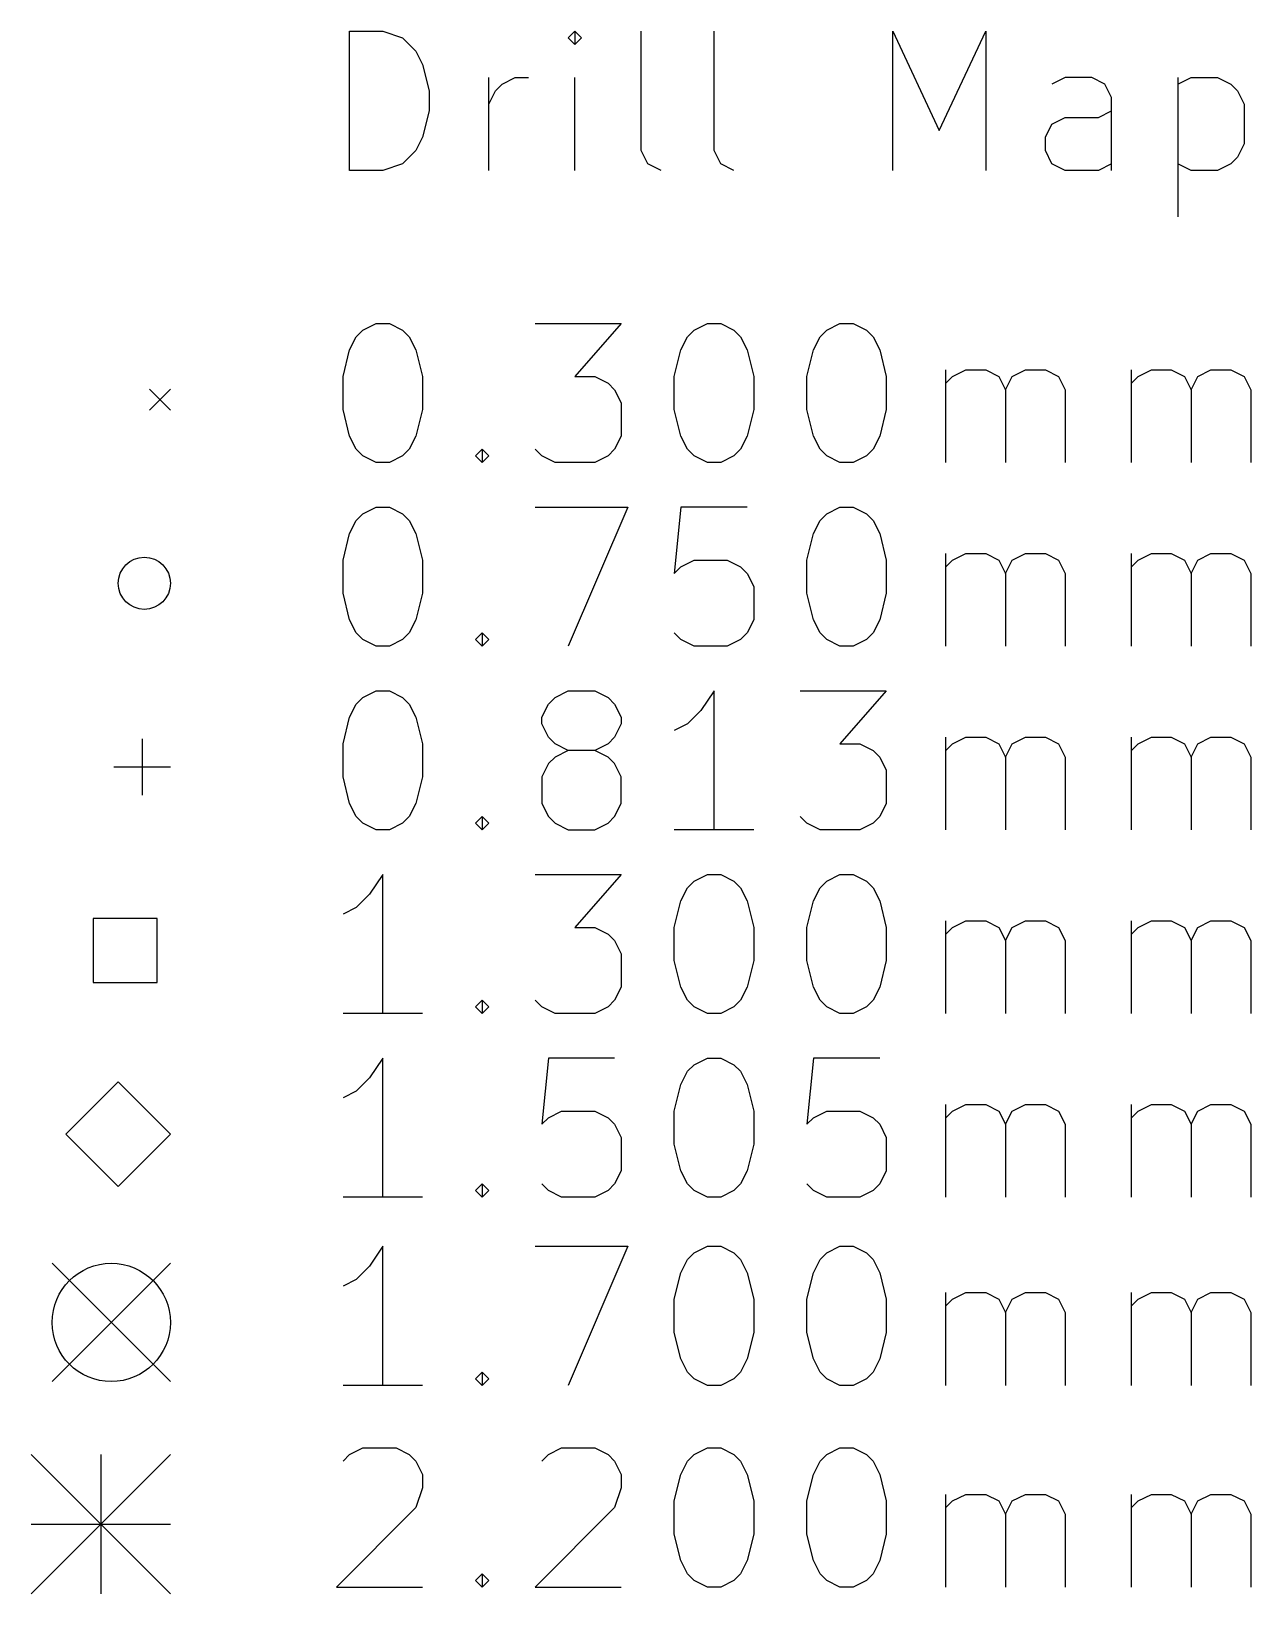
# Model space of a CAD drawing. Extents: x 3.15 to 8.88, y -6.73 to -1.38.
# Drawn here: x 3.152 to 3.842, y -6.707 to -5.823 of the extents above; entities that cross this region are included whole.
import ezdxf

# ---------------------------------------------------------------- set-up
doc = ezdxf.new("R2010")
doc.units = 0
doc.header["$MEASUREMENT"] = 0
doc.layers.add('BLACK', color=7, linetype='CONTINUOUS')

msp = doc.modelspace()

# ---------------------------------------------------------------- linework, layer by layer
at = {"layer": 'BLACK', "linetype": 'CONTINUOUS'}
for p, q in [((3.33174, -5.90176), (3.33174, -5.82302)), ((3.33174, -5.82302), (3.35049, -5.82302)), ((3.35049, -5.82302), (3.36174, -5.82677)), ((3.36174, -5.82677), (3.36924, -5.83427)), ((3.45922, -5.82302), (3.45547, -5.82677)), ((3.45547, -5.82677), (3.45922, -5.83052)), ((3.46297, -5.82677), (3.45922, -5.82302)), ((3.45922, -5.82302), (3.45922, -5.83052)), ((3.45922, -5.83052), (3.46297, -5.82677)), ((3.49672, -5.89051), (3.49672, -5.82302)), ((3.53796, -5.89051), (3.53796, -5.82302)), ((3.6392, -5.90176), (3.6392, -5.82302)), ((3.6392, -5.82302), (3.66545, -5.87927)), ((3.66545, -5.87927), (3.69169, -5.82302)), ((3.69169, -5.82302), (3.69169, -5.90176)), ((3.36924, -5.83427), (3.37298, -5.84177)), ((3.37298, -5.84177), (3.37673, -5.85677)), ((3.41048, -5.90176), (3.41048, -5.84927)), ((3.41423, -5.85677), (3.41798, -5.85302)), ((3.41798, -5.85302), (3.42548, -5.84927)), ((3.42548, -5.84927), (3.43298, -5.84927)), ((3.45922, -5.90176), (3.45922, -5.84927)), ((3.73669, -5.84927), (3.72919, -5.85302)), ((3.75169, -5.84927), (3.73669, -5.84927)), ((3.75919, -5.85302), (3.75169, -5.84927)), ((3.76294, -5.86052), (3.75919, -5.85302)), ((3.80043, -5.84927), (3.80043, -5.92801)), ((3.80043, -5.85302), (3.80793, -5.84927)), ((3.80793, -5.84927), (3.82293, -5.84927)), ((3.82293, -5.84927), (3.83043, -5.85302)), ((3.83043, -5.85302), (3.83418, -5.85677)), ((3.37673, -5.85677), (3.37673, -5.86802)), ((3.41048, -5.86427), (3.41423, -5.85677)), ((3.76294, -5.90176), (3.76294, -5.86052)), ((3.83418, -5.85677), (3.83793, -5.86427)), ((3.37673, -5.86802), (3.37298, -5.88301)), ((3.75544, -5.87177), (3.76294, -5.86802)), ((3.83793, -5.86427), (3.83793, -5.88676)), ((3.72544, -5.88301), (3.72919, -5.87552)), ((3.72919, -5.87552), (3.73669, -5.87177)), ((3.73669, -5.87177), (3.75544, -5.87177)), ((3.37298, -5.88301), (3.36924, -5.89051)), ((3.72544, -5.89051), (3.72544, -5.88301)), ((3.83793, -5.88676), (3.83418, -5.89426)), ((3.36174, -5.89801), (3.35049, -5.90176)), ((3.36924, -5.89051), (3.36174, -5.89801)), ((3.50047, -5.89801), (3.49672, -5.89051)), ((3.50797, -5.90176), (3.50047, -5.89801)), ((3.54171, -5.89801), (3.53796, -5.89051)), ((3.54921, -5.90176), (3.54171, -5.89801)), ((3.72919, -5.89801), (3.72544, -5.89051)), ((3.73669, -5.90176), (3.72919, -5.89801)), ((3.76294, -5.89801), (3.75544, -5.90176)), ((3.80793, -5.90176), (3.80043, -5.89801)), ((3.83043, -5.89801), (3.82293, -5.90176)), ((3.83418, -5.89426), (3.83043, -5.89801)), ((3.35049, -5.90176), (3.33174, -5.90176)), ((3.75544, -5.90176), (3.73669, -5.90176)), ((3.82293, -5.90176), (3.80793, -5.90176)), ((3.33549, -5.99588), (3.33924, -5.99213)), ((3.33924, -5.99213), (3.34674, -5.98838)), ((3.34674, -5.98838), (3.35424, -5.98838)), ((3.35424, -5.98838), (3.36174, -5.99213)), ((3.36174, -5.99213), (3.36549, -5.99588)), ((3.43673, -5.98838), (3.48547, -5.98838)), ((3.48547, -5.98838), (3.45922, -6.01837)), ((3.52297, -5.99588), (3.52672, -5.99213)), ((3.52672, -5.99213), (3.53421, -5.98838)), ((3.53421, -5.98838), (3.54171, -5.98838)), ((3.54171, -5.98838), (3.54921, -5.99213)), ((3.54921, -5.99213), (3.55296, -5.99588)), ((3.59796, -5.99588), (3.60171, -5.99213)), ((3.60171, -5.99213), (3.60921, -5.98838)), ((3.60921, -5.98838), (3.6167, -5.98838)), ((3.6167, -5.98838), (3.6242, -5.99213)), ((3.6242, -5.99213), (3.62795, -5.99588)), ((3.32799, -6.01837), (3.33174, -6.00337)), ((3.33174, -6.00337), (3.33549, -5.99588)), ((3.36549, -5.99588), (3.36924, -6.00337)), ((3.36924, -6.00337), (3.37298, -6.01837)), ((3.51547, -6.01837), (3.51922, -6.00337)), ((3.51922, -6.00337), (3.52297, -5.99588)), ((3.55296, -5.99588), (3.55671, -6.00337)), ((3.55671, -6.00337), (3.56046, -6.01837)), ((3.59046, -6.01837), (3.59421, -6.00337)), ((3.59421, -6.00337), (3.59796, -5.99588)), ((3.62795, -5.99588), (3.6317, -6.00337)), ((3.6317, -6.00337), (3.63545, -6.01837)), ((3.32799, -6.03712), (3.32799, -6.01837)), ((3.37298, -6.01837), (3.37298, -6.03712)), ((3.45922, -6.01837), (3.47047, -6.01837)), ((3.47047, -6.01837), (3.47797, -6.02212)), ((3.51547, -6.03712), (3.51547, -6.01837)), ((3.56046, -6.01837), (3.56046, -6.03712)), ((3.59046, -6.03712), (3.59046, -6.01837)), ((3.63545, -6.01837), (3.63545, -6.03712)), ((3.6692, -6.06712), (3.6692, -6.01462)), ((3.6692, -6.02212), (3.67295, -6.01837)), ((3.67295, -6.01837), (3.68045, -6.01462)), ((3.68045, -6.01462), (3.69169, -6.01462)), ((3.69169, -6.01462), (3.69919, -6.01837)), ((3.69919, -6.01837), (3.70294, -6.02587)), ((3.70294, -6.02587), (3.70669, -6.01837)), ((3.70669, -6.01837), (3.71419, -6.01462)), ((3.71419, -6.01462), (3.72544, -6.01462)), ((3.72544, -6.01462), (3.73294, -6.01837)), ((3.73294, -6.01837), (3.73669, -6.02587)), ((3.77418, -6.06712), (3.77418, -6.01462)), ((3.77418, -6.02212), (3.77793, -6.01837)), ((3.77793, -6.01837), (3.78543, -6.01462)), ((3.78543, -6.01462), (3.79668, -6.01462)), ((3.79668, -6.01462), (3.80418, -6.01837)), ((3.80418, -6.01837), (3.80793, -6.02587)), ((3.80793, -6.02587), (3.81168, -6.01837)), ((3.81168, -6.01837), (3.81918, -6.01462)), ((3.81918, -6.01462), (3.83043, -6.01462)), ((3.83043, -6.01462), (3.83793, -6.01837)), ((3.83793, -6.01837), (3.84168, -6.02587)), ((3.2185, -6.02559), (3.23031, -6.0374)), ((3.23031, -6.02559), (3.2185, -6.0374)), ((3.47797, -6.02212), (3.48172, -6.02587)), ((3.48172, -6.02587), (3.48547, -6.03337)), ((3.70294, -6.02587), (3.70294, -6.06712)), ((3.73669, -6.02587), (3.73669, -6.06712)), ((3.80793, -6.02587), (3.80793, -6.06712)), ((3.84168, -6.02587), (3.84168, -6.06712)), ((3.33174, -6.05212), (3.32799, -6.03712)), ((3.37298, -6.03712), (3.36924, -6.05212)), ((3.48547, -6.03337), (3.48547, -6.05212)), ((3.51922, -6.05212), (3.51547, -6.03712)), ((3.56046, -6.03712), (3.55671, -6.05212)), ((3.59421, -6.05212), (3.59046, -6.03712)), ((3.63545, -6.03712), (3.6317, -6.05212)), ((3.33549, -6.05962), (3.33174, -6.05212)), ((3.36924, -6.05212), (3.36549, -6.05962)), ((3.48547, -6.05212), (3.48172, -6.05962)), ((3.52297, -6.05962), (3.51922, -6.05212)), ((3.55671, -6.05212), (3.55296, -6.05962)), ((3.59796, -6.05962), (3.59421, -6.05212)), ((3.6317, -6.05212), (3.62795, -6.05962)), ((3.33924, -6.06337), (3.33549, -6.05962)), ((3.34674, -6.06712), (3.33924, -6.06337)), ((3.36174, -6.06337), (3.35424, -6.06712)), ((3.36549, -6.05962), (3.36174, -6.06337)), ((3.40298, -6.06337), (3.40673, -6.05962)), ((3.40673, -6.06712), (3.40298, -6.06337)), ((3.40673, -6.05962), (3.41048, -6.06337)), ((3.40673, -6.05962), (3.40673, -6.06712)), ((3.41048, -6.06337), (3.40673, -6.06712)), ((3.44048, -6.06337), (3.43673, -6.05962)), ((3.44798, -6.06712), (3.44048, -6.06337)), ((3.47797, -6.06337), (3.47047, -6.06712)), ((3.48172, -6.05962), (3.47797, -6.06337)), ((3.52672, -6.06337), (3.52297, -6.05962)), ((3.53421, -6.06712), (3.52672, -6.06337)), ((3.54921, -6.06337), (3.54171, -6.06712)), ((3.55296, -6.05962), (3.54921, -6.06337)), ((3.60171, -6.06337), (3.59796, -6.05962)), ((3.60921, -6.06712), (3.60171, -6.06337)), ((3.6242, -6.06337), (3.6167, -6.06712)), ((3.62795, -6.05962), (3.6242, -6.06337)), ((3.35424, -6.06712), (3.34674, -6.06712)), ((3.47047, -6.06712), (3.44798, -6.06712)), ((3.54171, -6.06712), (3.53421, -6.06712)), ((3.6167, -6.06712), (3.60921, -6.06712)), ((3.33924, -6.09606), (3.34674, -6.09231)), ((3.34674, -6.09231), (3.35424, -6.09231)), ((3.35424, -6.09231), (3.36174, -6.09606)), ((3.43673, -6.09231), (3.48922, -6.09231)), ((3.48922, -6.09231), (3.45547, -6.17105)), ((3.51922, -6.09231), (3.51547, -6.12981)), ((3.55671, -6.09231), (3.51922, -6.09231)), ((3.60171, -6.09606), (3.60921, -6.09231)), ((3.60921, -6.09231), (3.6167, -6.09231)), ((3.6167, -6.09231), (3.6242, -6.09606)), ((3.33174, -6.10731), (3.33549, -6.09981)), ((3.33549, -6.09981), (3.33924, -6.09606)), ((3.36174, -6.09606), (3.36549, -6.09981)), ((3.36549, -6.09981), (3.36924, -6.10731)), ((3.59421, -6.10731), (3.59796, -6.09981)), ((3.59796, -6.09981), (3.60171, -6.09606)), ((3.6242, -6.09606), (3.62795, -6.09981)), ((3.62795, -6.09981), (3.6317, -6.10731)), ((3.32799, -6.12231), (3.33174, -6.10731)), ((3.36924, -6.10731), (3.37298, -6.12231)), ((3.59046, -6.12231), (3.59421, -6.10731)), ((3.6317, -6.10731), (3.63545, -6.12231)), ((3.6692, -6.17105), (3.6692, -6.11856)), ((3.67295, -6.12231), (3.68045, -6.11856)), ((3.68045, -6.11856), (3.69169, -6.11856)), ((3.69169, -6.11856), (3.69919, -6.12231)), ((3.70669, -6.12231), (3.71419, -6.11856)), ((3.71419, -6.11856), (3.72544, -6.11856)), ((3.72544, -6.11856), (3.73294, -6.12231)), ((3.77418, -6.17105), (3.77418, -6.11856)), ((3.77793, -6.12231), (3.78543, -6.11856)), ((3.78543, -6.11856), (3.79668, -6.11856)), ((3.79668, -6.11856), (3.80418, -6.12231)), ((3.81168, -6.12231), (3.81918, -6.11856)), ((3.81918, -6.11856), (3.83043, -6.11856)), ((3.83043, -6.11856), (3.83793, -6.12231)), ((3.32799, -6.14106), (3.32799, -6.12231)), ((3.37298, -6.12231), (3.37298, -6.14106)), ((3.51547, -6.12981), (3.51922, -6.12606)), ((3.51922, -6.12606), (3.52672, -6.12231)), ((3.52672, -6.12231), (3.54546, -6.12231)), ((3.54546, -6.12231), (3.55296, -6.12606)), ((3.55296, -6.12606), (3.55671, -6.12981)), ((3.59046, -6.14106), (3.59046, -6.12231)), ((3.63545, -6.12231), (3.63545, -6.14106)), ((3.6692, -6.12606), (3.67295, -6.12231)), ((3.69919, -6.12231), (3.70294, -6.12981)), ((3.70294, -6.12981), (3.70669, -6.12231)), ((3.73294, -6.12231), (3.73669, -6.12981)), ((3.77418, -6.12606), (3.77793, -6.12231)), ((3.80418, -6.12231), (3.80793, -6.12981)), ((3.80793, -6.12981), (3.81168, -6.12231)), ((3.83793, -6.12231), (3.84168, -6.12981)), ((3.55671, -6.12981), (3.56046, -6.13731)), ((3.70294, -6.12981), (3.70294, -6.17105)), ((3.73669, -6.12981), (3.73669, -6.17105)), ((3.80793, -6.12981), (3.80793, -6.17105)), ((3.84168, -6.12981), (3.84168, -6.17105)), ((3.33174, -6.15606), (3.32799, -6.14106)), ((3.37298, -6.14106), (3.36924, -6.15606)), ((3.56046, -6.13731), (3.56046, -6.15606)), ((3.59421, -6.15606), (3.59046, -6.14106)), ((3.63545, -6.14106), (3.6317, -6.15606)), ((3.33549, -6.16355), (3.33174, -6.15606)), ((3.36924, -6.15606), (3.36549, -6.16355)), ((3.56046, -6.15606), (3.55671, -6.16355)), ((3.59796, -6.16355), (3.59421, -6.15606)), ((3.6317, -6.15606), (3.62795, -6.16355)), ((3.33924, -6.1673), (3.33549, -6.16355)), ((3.34674, -6.17105), (3.33924, -6.1673)), ((3.35424, -6.17105), (3.34674, -6.17105)), ((3.36174, -6.1673), (3.35424, -6.17105)), ((3.36549, -6.16355), (3.36174, -6.1673)), ((3.40298, -6.1673), (3.40673, -6.16355)), ((3.40673, -6.17105), (3.40298, -6.1673)), ((3.40673, -6.16355), (3.41048, -6.1673)), ((3.40673, -6.16355), (3.40673, -6.17105)), ((3.41048, -6.1673), (3.40673, -6.17105)), ((3.51922, -6.1673), (3.51547, -6.16355)), ((3.52672, -6.17105), (3.51922, -6.1673)), ((3.54546, -6.17105), (3.52672, -6.17105)), ((3.55296, -6.1673), (3.54546, -6.17105)), ((3.55671, -6.16355), (3.55296, -6.1673)), ((3.60171, -6.1673), (3.59796, -6.16355)), ((3.60921, -6.17105), (3.60171, -6.1673)), ((3.6167, -6.17105), (3.60921, -6.17105)), ((3.6242, -6.1673), (3.6167, -6.17105)), ((3.62795, -6.16355), (3.6242, -6.1673)), ((3.33924, -6.2), (3.34674, -6.19625)), ((3.34674, -6.19625), (3.35424, -6.19625)), ((3.35424, -6.19625), (3.36174, -6.2)), ((3.44798, -6.2), (3.45547, -6.19625)), ((3.45547, -6.19625), (3.47047, -6.19625)), ((3.47047, -6.19625), (3.47797, -6.2)), ((3.53796, -6.19625), (3.53046, -6.2075)), ((3.53796, -6.27499), (3.53796, -6.19625)), ((3.58671, -6.19625), (3.63545, -6.19625)), ((3.63545, -6.19625), (3.60921, -6.22625)), ((3.33174, -6.21125), (3.33549, -6.20375)), ((3.33549, -6.20375), (3.33924, -6.2)), ((3.36174, -6.2), (3.36549, -6.20375)), ((3.36549, -6.20375), (3.36924, -6.21125)), ((3.44048, -6.21125), (3.44423, -6.20375)), ((3.44423, -6.20375), (3.44798, -6.2)), ((3.47797, -6.2), (3.48172, -6.20375)), ((3.48172, -6.20375), (3.48547, -6.21125)), ((3.53046, -6.2075), (3.52297, -6.215)), ((3.32799, -6.22625), (3.33174, -6.21125)), ((3.36924, -6.21125), (3.37298, -6.22625)), ((3.44048, -6.215), (3.44048, -6.21125)), ((3.44423, -6.2225), (3.44048, -6.215)), ((3.48547, -6.215), (3.48172, -6.2225)), ((3.48547, -6.21125), (3.48547, -6.215)), ((3.52297, -6.215), (3.51547, -6.21875)), ((3.21431, -6.22337), (3.21431, -6.25537)), ((3.44798, -6.22625), (3.44423, -6.2225)), ((3.48172, -6.2225), (3.47797, -6.22625)), ((3.6692, -6.27499), (3.6692, -6.2225)), ((3.67295, -6.22625), (3.68045, -6.2225)), ((3.68045, -6.2225), (3.69169, -6.2225)), ((3.69169, -6.2225), (3.69919, -6.22625)), ((3.70669, -6.22625), (3.71419, -6.2225)), ((3.71419, -6.2225), (3.72544, -6.2225)), ((3.72544, -6.2225), (3.73294, -6.22625)), ((3.77418, -6.27499), (3.77418, -6.2225)), ((3.77793, -6.22625), (3.78543, -6.2225)), ((3.78543, -6.2225), (3.79668, -6.2225)), ((3.79668, -6.2225), (3.80418, -6.22625)), ((3.81168, -6.22625), (3.81918, -6.2225)), ((3.81918, -6.2225), (3.83043, -6.2225)), ((3.83043, -6.2225), (3.83793, -6.22625)), ((3.32799, -6.24499), (3.32799, -6.22625)), ((3.37298, -6.22625), (3.37298, -6.24499)), ((3.44798, -6.23375), (3.44423, -6.2375)), ((3.45547, -6.23), (3.44798, -6.22625)), ((3.45547, -6.23), (3.44798, -6.23375)), ((3.47047, -6.23), (3.45547, -6.23)), ((3.47797, -6.22625), (3.47047, -6.23)), ((3.47797, -6.23375), (3.47047, -6.23)), ((3.48172, -6.2375), (3.47797, -6.23375)), ((3.60921, -6.22625), (3.62045, -6.22625)), ((3.62045, -6.22625), (3.62795, -6.23)), ((3.62795, -6.23), (3.6317, -6.23375)), ((3.6317, -6.23375), (3.63545, -6.24124)), ((3.6692, -6.23), (3.67295, -6.22625)), ((3.69919, -6.22625), (3.70294, -6.23375)), ((3.70294, -6.23375), (3.70669, -6.22625)), ((3.70294, -6.23375), (3.70294, -6.27499)), ((3.73294, -6.22625), (3.73669, -6.23375)), ((3.73669, -6.23375), (3.73669, -6.27499)), ((3.77418, -6.23), (3.77793, -6.22625)), ((3.80418, -6.22625), (3.80793, -6.23375)), ((3.80793, -6.23375), (3.81168, -6.22625)), ((3.80793, -6.23375), (3.80793, -6.27499)), ((3.83793, -6.22625), (3.84168, -6.23375)), ((3.84168, -6.23375), (3.84168, -6.27499)), ((3.19831, -6.23937), (3.23031, -6.23937)), ((3.44423, -6.2375), (3.44048, -6.24499)), ((3.48547, -6.24499), (3.48172, -6.2375)), ((3.63545, -6.24124), (3.63545, -6.25999)), ((3.33174, -6.25999), (3.32799, -6.24499)), ((3.37298, -6.24499), (3.36924, -6.25999)), ((3.44048, -6.24499), (3.44048, -6.25999)), ((3.48547, -6.25999), (3.48547, -6.24499)), ((3.33549, -6.26749), (3.33174, -6.25999)), ((3.36924, -6.25999), (3.36549, -6.26749)), ((3.44048, -6.25999), (3.44423, -6.26749)), ((3.48172, -6.26749), (3.48547, -6.25999)), ((3.63545, -6.25999), (3.6317, -6.26749)), ((3.33924, -6.27124), (3.33549, -6.26749)), ((3.36549, -6.26749), (3.36174, -6.27124)), ((3.40298, -6.27124), (3.40673, -6.26749)), ((3.40673, -6.26749), (3.41048, -6.27124)), ((3.40673, -6.26749), (3.40673, -6.27499)), ((3.44423, -6.26749), (3.44798, -6.27124)), ((3.47797, -6.27124), (3.48172, -6.26749)), ((3.59046, -6.27124), (3.58671, -6.26749)), ((3.6317, -6.26749), (3.62795, -6.27124)), ((3.34674, -6.27499), (3.33924, -6.27124)), ((3.35424, -6.27499), (3.34674, -6.27499)), ((3.36174, -6.27124), (3.35424, -6.27499)), ((3.40673, -6.27499), (3.40298, -6.27124)), ((3.41048, -6.27124), (3.40673, -6.27499)), ((3.44798, -6.27124), (3.45547, -6.27499)), ((3.45547, -6.27499), (3.47047, -6.27499)), ((3.47047, -6.27499), (3.47797, -6.27124)), ((3.56046, -6.27499), (3.51547, -6.27499)), ((3.59796, -6.27499), (3.59046, -6.27124)), ((3.62045, -6.27499), (3.59796, -6.27499)), ((3.62795, -6.27124), (3.62045, -6.27499)), ((3.35049, -6.30019), (3.34299, -6.31144)), ((3.35049, -6.37893), (3.35049, -6.30019)), ((3.43673, -6.30019), (3.48547, -6.30019)), ((3.48547, -6.30019), (3.45922, -6.33018)), ((3.52297, -6.30769), (3.52672, -6.30394)), ((3.52672, -6.30394), (3.53421, -6.30019)), ((3.53421, -6.30019), (3.54171, -6.30019)), ((3.54171, -6.30019), (3.54921, -6.30394)), ((3.54921, -6.30394), (3.55296, -6.30769)), ((3.59796, -6.30769), (3.60171, -6.30394)), ((3.60171, -6.30394), (3.60921, -6.30019)), ((3.60921, -6.30019), (3.6167, -6.30019)), ((3.6167, -6.30019), (3.6242, -6.30394)), ((3.6242, -6.30394), (3.62795, -6.30769)), ((3.34299, -6.31144), (3.33549, -6.31894)), ((3.51922, -6.31519), (3.52297, -6.30769)), ((3.55296, -6.30769), (3.55671, -6.31519)), ((3.59421, -6.31519), (3.59796, -6.30769)), ((3.62795, -6.30769), (3.6317, -6.31519)), ((3.33549, -6.31894), (3.32799, -6.32268)), ((3.51547, -6.33018), (3.51922, -6.31519)), ((3.55671, -6.31519), (3.56046, -6.33018)), ((3.59046, -6.33018), (3.59421, -6.31519)), ((3.6317, -6.31519), (3.63545, -6.33018)), ((3.22282, -6.32521), (3.18663, -6.32521)), ((3.18663, -6.32521), (3.18663, -6.3614)), ((3.22282, -6.3614), (3.22282, -6.32521)), ((3.45922, -6.33018), (3.47047, -6.33018)), ((3.47047, -6.33018), (3.47797, -6.33393)), ((3.51547, -6.34893), (3.51547, -6.33018)), ((3.56046, -6.33018), (3.56046, -6.34893)), ((3.59046, -6.34893), (3.59046, -6.33018)), ((3.63545, -6.33018), (3.63545, -6.34893)), ((3.6692, -6.37893), (3.6692, -6.32643)), ((3.6692, -6.33393), (3.67295, -6.33018)), ((3.67295, -6.33018), (3.68045, -6.32643)), ((3.68045, -6.32643), (3.69169, -6.32643)), ((3.69169, -6.32643), (3.69919, -6.33018)), ((3.69919, -6.33018), (3.70294, -6.33768)), ((3.70294, -6.33768), (3.70669, -6.33018)), ((3.70669, -6.33018), (3.71419, -6.32643)), ((3.71419, -6.32643), (3.72544, -6.32643)), ((3.72544, -6.32643), (3.73294, -6.33018)), ((3.73294, -6.33018), (3.73669, -6.33768)), ((3.77418, -6.37893), (3.77418, -6.32643)), ((3.77418, -6.33393), (3.77793, -6.33018)), ((3.77793, -6.33018), (3.78543, -6.32643)), ((3.78543, -6.32643), (3.79668, -6.32643)), ((3.79668, -6.32643), (3.80418, -6.33018)), ((3.80418, -6.33018), (3.80793, -6.33768)), ((3.80793, -6.33768), (3.81168, -6.33018)), ((3.81168, -6.33018), (3.81918, -6.32643)), ((3.81918, -6.32643), (3.83043, -6.32643)), ((3.83043, -6.32643), (3.83793, -6.33018)), ((3.83793, -6.33018), (3.84168, -6.33768)), ((3.47797, -6.33393), (3.48172, -6.33768)), ((3.48172, -6.33768), (3.48547, -6.34518)), ((3.70294, -6.33768), (3.70294, -6.37893)), ((3.73669, -6.33768), (3.73669, -6.37893)), ((3.80793, -6.33768), (3.80793, -6.37893)), ((3.84168, -6.33768), (3.84168, -6.37893)), ((3.48547, -6.34518), (3.48547, -6.36393)), ((3.51922, -6.36393), (3.51547, -6.34893)), ((3.56046, -6.34893), (3.55671, -6.36393)), ((3.59421, -6.36393), (3.59046, -6.34893)), ((3.63545, -6.34893), (3.6317, -6.36393)), ((3.18663, -6.3614), (3.22282, -6.3614)), ((3.48547, -6.36393), (3.48172, -6.37143)), ((3.52297, -6.37143), (3.51922, -6.36393)), ((3.55671, -6.36393), (3.55296, -6.37143)), ((3.59796, -6.37143), (3.59421, -6.36393)), ((3.6317, -6.36393), (3.62795, -6.37143)), ((3.40298, -6.37518), (3.40673, -6.37143)), ((3.40673, -6.37893), (3.40298, -6.37518)), ((3.40673, -6.37143), (3.41048, -6.37518)), ((3.40673, -6.37143), (3.40673, -6.37893)), ((3.41048, -6.37518), (3.40673, -6.37893)), ((3.44048, -6.37518), (3.43673, -6.37143)), ((3.44798, -6.37893), (3.44048, -6.37518)), ((3.47797, -6.37518), (3.47047, -6.37893)), ((3.48172, -6.37143), (3.47797, -6.37518)), ((3.52672, -6.37518), (3.52297, -6.37143)), ((3.53421, -6.37893), (3.52672, -6.37518)), ((3.54921, -6.37518), (3.54171, -6.37893)), ((3.55296, -6.37143), (3.54921, -6.37518)), ((3.60171, -6.37518), (3.59796, -6.37143)), ((3.60921, -6.37893), (3.60171, -6.37518)), ((3.6242, -6.37518), (3.6167, -6.37893)), ((3.62795, -6.37143), (3.6242, -6.37518)), ((3.37298, -6.37893), (3.32799, -6.37893)), ((3.47047, -6.37893), (3.44798, -6.37893)), ((3.54171, -6.37893), (3.53421, -6.37893)), ((3.6167, -6.37893), (3.60921, -6.37893)), ((3.35049, -6.40412), (3.34299, -6.41537)), ((3.35049, -6.48286), (3.35049, -6.40412)), ((3.44423, -6.40412), (3.44048, -6.44162)), ((3.48172, -6.40412), (3.44423, -6.40412)), ((3.52297, -6.41162), (3.52672, -6.40787)), ((3.52672, -6.40787), (3.53421, -6.40412)), ((3.53421, -6.40412), (3.54171, -6.40412)), ((3.54171, -6.40412), (3.54921, -6.40787)), ((3.54921, -6.40787), (3.55296, -6.41162)), ((3.59421, -6.40412), (3.59046, -6.44162)), ((3.6317, -6.40412), (3.59421, -6.40412)), ((3.20069, -6.41762), (3.17106, -6.44724)), ((3.23031, -6.44724), (3.20069, -6.41762)), ((3.34299, -6.41537), (3.33549, -6.42287)), ((3.51547, -6.43412), (3.51922, -6.41912)), ((3.51922, -6.41912), (3.52297, -6.41162)), ((3.55296, -6.41162), (3.55671, -6.41912)), ((3.55671, -6.41912), (3.56046, -6.43412)), ((3.33549, -6.42287), (3.32799, -6.42662)), ((3.44423, -6.43787), (3.45172, -6.43412)), ((3.45172, -6.43412), (3.47047, -6.43412)), ((3.47047, -6.43412), (3.47797, -6.43787)), ((3.51547, -6.45287), (3.51547, -6.43412)), ((3.56046, -6.43412), (3.56046, -6.45287)), ((3.59421, -6.43787), (3.60171, -6.43412)), ((3.60171, -6.43412), (3.62045, -6.43412)), ((3.62045, -6.43412), (3.62795, -6.43787)), ((3.6692, -6.48286), (3.6692, -6.43037)), ((3.6692, -6.43787), (3.67295, -6.43412)), ((3.67295, -6.43412), (3.68045, -6.43037)), ((3.68045, -6.43037), (3.69169, -6.43037)), ((3.69169, -6.43037), (3.69919, -6.43412)), ((3.69919, -6.43412), (3.70294, -6.44162)), ((3.70294, -6.44162), (3.70669, -6.43412)), ((3.70669, -6.43412), (3.71419, -6.43037)), ((3.71419, -6.43037), (3.72544, -6.43037)), ((3.72544, -6.43037), (3.73294, -6.43412)), ((3.73294, -6.43412), (3.73669, -6.44162)), ((3.77418, -6.48286), (3.77418, -6.43037)), ((3.77418, -6.43787), (3.77793, -6.43412)), ((3.77793, -6.43412), (3.78543, -6.43037)), ((3.78543, -6.43037), (3.79668, -6.43037)), ((3.79668, -6.43037), (3.80418, -6.43412)), ((3.80418, -6.43412), (3.80793, -6.44162)), ((3.80793, -6.44162), (3.81168, -6.43412)), ((3.81168, -6.43412), (3.81918, -6.43037)), ((3.81918, -6.43037), (3.83043, -6.43037)), ((3.83043, -6.43037), (3.83793, -6.43412)), ((3.83793, -6.43412), (3.84168, -6.44162)), ((3.44048, -6.44162), (3.44423, -6.43787)), ((3.47797, -6.43787), (3.48172, -6.44162)), ((3.48172, -6.44162), (3.48547, -6.44912)), ((3.59046, -6.44162), (3.59421, -6.43787)), ((3.62795, -6.43787), (3.6317, -6.44162)), ((3.6317, -6.44162), (3.63545, -6.44912)), ((3.70294, -6.44162), (3.70294, -6.48286)), ((3.73669, -6.44162), (3.73669, -6.48286)), ((3.80793, -6.44162), (3.80793, -6.48286)), ((3.84168, -6.44162), (3.84168, -6.48286)), ((3.17106, -6.44724), (3.20069, -6.47687)), ((3.20069, -6.47687), (3.23031, -6.44724)), ((3.48547, -6.44912), (3.48547, -6.46787)), ((3.51922, -6.46787), (3.51547, -6.45287)), ((3.56046, -6.45287), (3.55671, -6.46787)), ((3.63545, -6.44912), (3.63545, -6.46787)), ((3.48547, -6.46787), (3.48172, -6.47537)), ((3.52297, -6.47537), (3.51922, -6.46787)), ((3.55671, -6.46787), (3.55296, -6.47537)), ((3.63545, -6.46787), (3.6317, -6.47537)), ((3.40298, -6.47912), (3.40673, -6.47537)), ((3.40673, -6.48286), (3.40298, -6.47912)), ((3.40673, -6.47537), (3.41048, -6.47912)), ((3.40673, -6.47537), (3.40673, -6.48286)), ((3.41048, -6.47912), (3.40673, -6.48286)), ((3.44423, -6.47912), (3.44048, -6.47537)), ((3.45172, -6.48286), (3.44423, -6.47912)), ((3.47797, -6.47912), (3.47047, -6.48286)), ((3.48172, -6.47537), (3.47797, -6.47912)), ((3.52672, -6.47912), (3.52297, -6.47537)), ((3.53421, -6.48286), (3.52672, -6.47912)), ((3.54921, -6.47912), (3.54171, -6.48286)), ((3.55296, -6.47537), (3.54921, -6.47912)), ((3.59421, -6.47912), (3.59046, -6.47537)), ((3.60171, -6.48286), (3.59421, -6.47912)), ((3.62795, -6.47912), (3.62045, -6.48286)), ((3.6317, -6.47537), (3.62795, -6.47912)), ((3.37298, -6.48286), (3.32799, -6.48286)), ((3.47047, -6.48286), (3.45172, -6.48286)), ((3.54171, -6.48286), (3.53421, -6.48286)), ((3.62045, -6.48286), (3.60171, -6.48286)), ((3.35049, -6.51062), (3.34299, -6.52187)), ((3.35049, -6.58936), (3.35049, -6.51062)), ((3.43673, -6.51062), (3.48922, -6.51062)), ((3.48922, -6.51062), (3.45547, -6.58936)), ((3.52297, -6.51812), (3.52672, -6.51437)), ((3.52672, -6.51437), (3.53421, -6.51062)), ((3.53421, -6.51062), (3.54171, -6.51062)), ((3.54171, -6.51062), (3.54921, -6.51437)), ((3.54921, -6.51437), (3.55296, -6.51812)), ((3.59796, -6.51812), (3.60171, -6.51437)), ((3.60171, -6.51437), (3.60921, -6.51062)), ((3.60921, -6.51062), (3.6167, -6.51062)), ((3.6167, -6.51062), (3.6242, -6.51437)), ((3.6242, -6.51437), (3.62795, -6.51812)), ((3.16339, -6.52028), (3.23031, -6.5872)), ((3.23031, -6.52028), (3.16339, -6.5872)), ((3.34299, -6.52187), (3.33549, -6.52937)), ((3.51547, -6.54062), (3.51922, -6.52562)), ((3.51922, -6.52562), (3.52297, -6.51812)), ((3.55296, -6.51812), (3.55671, -6.52562)), ((3.55671, -6.52562), (3.56046, -6.54062)), ((3.59046, -6.54062), (3.59421, -6.52562)), ((3.59421, -6.52562), (3.59796, -6.51812)), ((3.62795, -6.51812), (3.6317, -6.52562)), ((3.6317, -6.52562), (3.63545, -6.54062)), ((3.33549, -6.52937), (3.32799, -6.53312)), ((3.51547, -6.55936), (3.51547, -6.54062)), ((3.56046, -6.54062), (3.56046, -6.55936)), ((3.59046, -6.55936), (3.59046, -6.54062)), ((3.63545, -6.54062), (3.63545, -6.55936)), ((3.6692, -6.58936), (3.6692, -6.53687)), ((3.6692, -6.54437), (3.67295, -6.54062)), ((3.67295, -6.54062), (3.68045, -6.53687)), ((3.68045, -6.53687), (3.69169, -6.53687)), ((3.69169, -6.53687), (3.69919, -6.54062)), ((3.69919, -6.54062), (3.70294, -6.54812)), ((3.70294, -6.54812), (3.70669, -6.54062)), ((3.70669, -6.54062), (3.71419, -6.53687)), ((3.71419, -6.53687), (3.72544, -6.53687)), ((3.72544, -6.53687), (3.73294, -6.54062)), ((3.73294, -6.54062), (3.73669, -6.54812)), ((3.77418, -6.58936), (3.77418, -6.53687)), ((3.77418, -6.54437), (3.77793, -6.54062)), ((3.77793, -6.54062), (3.78543, -6.53687)), ((3.78543, -6.53687), (3.79668, -6.53687)), ((3.79668, -6.53687), (3.80418, -6.54062)), ((3.80418, -6.54062), (3.80793, -6.54812)), ((3.80793, -6.54812), (3.81168, -6.54062)), ((3.81168, -6.54062), (3.81918, -6.53687)), ((3.81918, -6.53687), (3.83043, -6.53687)), ((3.83043, -6.53687), (3.83793, -6.54062)), ((3.83793, -6.54062), (3.84168, -6.54812)), ((3.70294, -6.54812), (3.70294, -6.58936)), ((3.73669, -6.54812), (3.73669, -6.58936)), ((3.80793, -6.54812), (3.80793, -6.58936)), ((3.84168, -6.54812), (3.84168, -6.58936)), ((3.51922, -6.57436), (3.51547, -6.55936)), ((3.56046, -6.55936), (3.55671, -6.57436)), ((3.59421, -6.57436), (3.59046, -6.55936)), ((3.63545, -6.55936), (3.6317, -6.57436)), ((3.52297, -6.58186), (3.51922, -6.57436)), ((3.55671, -6.57436), (3.55296, -6.58186)), ((3.59796, -6.58186), (3.59421, -6.57436)), ((3.6317, -6.57436), (3.62795, -6.58186)), ((3.40298, -6.58561), (3.40673, -6.58186)), ((3.40673, -6.58936), (3.40298, -6.58561)), ((3.40673, -6.58186), (3.41048, -6.58561)), ((3.40673, -6.58186), (3.40673, -6.58936)), ((3.41048, -6.58561), (3.40673, -6.58936)), ((3.52672, -6.58561), (3.52297, -6.58186)), ((3.53421, -6.58936), (3.52672, -6.58561)), ((3.54921, -6.58561), (3.54171, -6.58936)), ((3.55296, -6.58186), (3.54921, -6.58561)), ((3.60171, -6.58561), (3.59796, -6.58186)), ((3.60921, -6.58936), (3.60171, -6.58561)), ((3.6242, -6.58561), (3.6167, -6.58936)), ((3.62795, -6.58186), (3.6242, -6.58561)), ((3.37298, -6.58936), (3.32799, -6.58936)), ((3.54171, -6.58936), (3.53421, -6.58936)), ((3.6167, -6.58936), (3.60921, -6.58936)), ((3.15157, -6.62854), (3.23031, -6.70728)), ((3.23031, -6.62854), (3.15157, -6.70728)), ((3.19094, -6.62854), (3.19094, -6.70728)), ((3.32799, -6.63229), (3.33174, -6.62854)), ((3.33174, -6.62854), (3.33924, -6.62479)), ((3.33924, -6.62479), (3.35799, -6.62479)), ((3.35799, -6.62479), (3.36549, -6.62854)), ((3.36549, -6.62854), (3.36924, -6.63229)), ((3.44048, -6.63229), (3.44423, -6.62854)), ((3.44423, -6.62854), (3.45172, -6.62479)), ((3.45172, -6.62479), (3.47047, -6.62479)), ((3.47047, -6.62479), (3.47797, -6.62854)), ((3.47797, -6.62854), (3.48172, -6.63229)), ((3.52297, -6.63229), (3.52672, -6.62854)), ((3.52672, -6.62854), (3.53421, -6.62479)), ((3.53421, -6.62479), (3.54171, -6.62479)), ((3.54171, -6.62479), (3.54921, -6.62854)), ((3.54921, -6.62854), (3.55296, -6.63229)), ((3.59796, -6.63229), (3.60171, -6.62854)), ((3.60171, -6.62854), (3.60921, -6.62479)), ((3.60921, -6.62479), (3.6167, -6.62479)), ((3.6167, -6.62479), (3.6242, -6.62854)), ((3.6242, -6.62854), (3.62795, -6.63229)), ((3.36924, -6.63229), (3.37298, -6.63979)), ((3.37298, -6.63979), (3.37298, -6.64729)), ((3.48172, -6.63229), (3.48547, -6.63979)), ((3.48547, -6.63979), (3.48547, -6.64729)), ((3.51547, -6.65479), (3.51922, -6.63979)), ((3.51922, -6.63979), (3.52297, -6.63229)), ((3.55296, -6.63229), (3.55671, -6.63979)), ((3.55671, -6.63979), (3.56046, -6.65479)), ((3.59046, -6.65479), (3.59421, -6.63979)), ((3.59421, -6.63979), (3.59796, -6.63229)), ((3.62795, -6.63229), (3.6317, -6.63979)), ((3.6317, -6.63979), (3.63545, -6.65479)), ((3.37298, -6.64729), (3.36924, -6.65854)), ((3.48547, -6.64729), (3.48172, -6.65854)), ((3.51547, -6.67354), (3.51547, -6.65479)), ((3.56046, -6.65479), (3.56046, -6.67354)), ((3.59046, -6.67354), (3.59046, -6.65479)), ((3.63545, -6.65479), (3.63545, -6.67354)), ((3.6692, -6.70353), (3.6692, -6.65104)), ((3.6692, -6.65854), (3.67295, -6.65479)), ((3.67295, -6.65479), (3.68045, -6.65104)), ((3.68045, -6.65104), (3.69169, -6.65104)), ((3.69169, -6.65104), (3.69919, -6.65479)), ((3.69919, -6.65479), (3.70294, -6.66229)), ((3.70294, -6.66229), (3.70669, -6.65479)), ((3.70669, -6.65479), (3.71419, -6.65104)), ((3.71419, -6.65104), (3.72544, -6.65104)), ((3.72544, -6.65104), (3.73294, -6.65479)), ((3.73294, -6.65479), (3.73669, -6.66229)), ((3.77418, -6.70353), (3.77418, -6.65104)), ((3.77418, -6.65854), (3.77793, -6.65479)), ((3.77793, -6.65479), (3.78543, -6.65104)), ((3.78543, -6.65104), (3.79668, -6.65104)), ((3.79668, -6.65104), (3.80418, -6.65479)), ((3.80418, -6.65479), (3.80793, -6.66229)), ((3.80793, -6.66229), (3.81168, -6.65479)), ((3.81168, -6.65479), (3.81918, -6.65104)), ((3.81918, -6.65104), (3.83043, -6.65104)), ((3.83043, -6.65104), (3.83793, -6.65479)), ((3.83793, -6.65479), (3.84168, -6.66229)), ((3.36924, -6.65854), (3.32424, -6.70353)), ((3.48172, -6.65854), (3.43673, -6.70353)), ((3.70294, -6.66229), (3.70294, -6.70353)), ((3.73669, -6.66229), (3.73669, -6.70353)), ((3.80793, -6.66229), (3.80793, -6.70353)), ((3.84168, -6.66229), (3.84168, -6.70353)), ((3.15157, -6.66791), (3.23031, -6.66791)), ((3.51922, -6.68854), (3.51547, -6.67354)), ((3.56046, -6.67354), (3.55671, -6.68854)), ((3.59421, -6.68854), (3.59046, -6.67354)), ((3.63545, -6.67354), (3.6317, -6.68854)), ((3.52297, -6.69603), (3.51922, -6.68854)), ((3.55671, -6.68854), (3.55296, -6.69603)), ((3.59796, -6.69603), (3.59421, -6.68854)), ((3.6317, -6.68854), (3.62795, -6.69603)), ((3.40298, -6.69978), (3.40673, -6.69603)), ((3.40673, -6.70353), (3.40298, -6.69978)), ((3.40673, -6.69603), (3.41048, -6.69978)), ((3.40673, -6.69603), (3.40673, -6.70353)), ((3.41048, -6.69978), (3.40673, -6.70353)), ((3.52672, -6.69978), (3.52297, -6.69603)), ((3.53421, -6.70353), (3.52672, -6.69978)), ((3.54921, -6.69978), (3.54171, -6.70353)), ((3.55296, -6.69603), (3.54921, -6.69978)), ((3.60171, -6.69978), (3.59796, -6.69603)), ((3.60921, -6.70353), (3.60171, -6.69978)), ((3.6242, -6.69978), (3.6167, -6.70353)), ((3.62795, -6.69603), (3.6242, -6.69978)), ((3.32424, -6.70353), (3.37298, -6.70353)), ((3.43673, -6.70353), (3.48547, -6.70353)), ((3.54171, -6.70353), (3.53421, -6.70353)), ((3.6167, -6.70353), (3.60921, -6.70353))]:
    msp.add_line(p, q, dxfattribs=at)
at = {"layer": 'BLACK'}
for centre, radius in [((3.21555, -6.13543), 0.01476), ((3.19685, -6.55374), 0.03346)]:
    msp.add_circle(centre, radius, dxfattribs=at)

doc.saveas('drawing.dxf')
